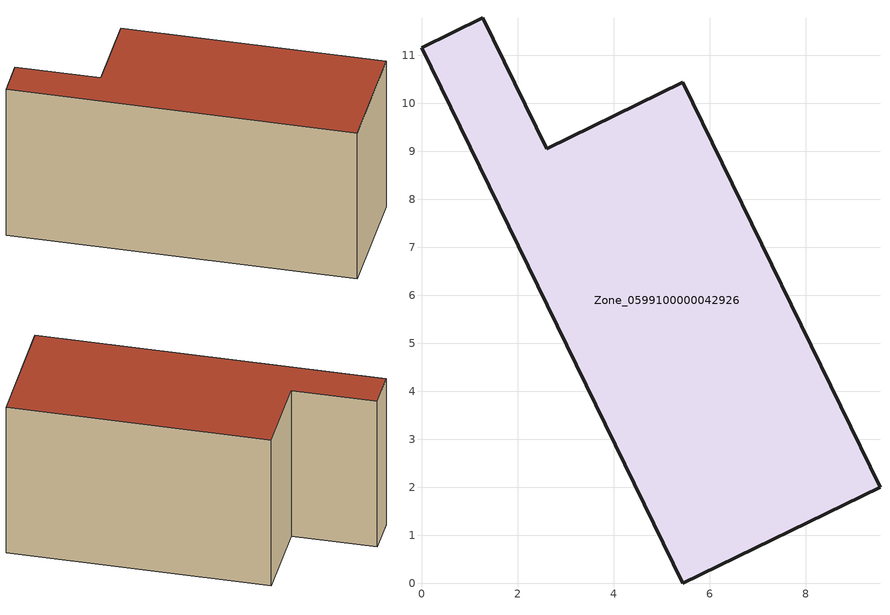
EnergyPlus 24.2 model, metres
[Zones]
Zone_0599100000042926
 floor ground (C_G): 5.44,0 0,11.15 1.28,11.78 2.61,9.05 5.44,10.43 9.55,2 z0
 wall outside (C_F): 0,11.15 5.44,0 9.55,2 5.44,10.43 2.61,9.05 1.28,11.78 0,11.15 z0:6.04
 roof outside (C_R): 5.44,10.43 2.61,9.05 1.28,11.78 0,11.15 5.44,0 9.55,2 z6.04
[BUILDING]
Pand.0599100000042926: North Axis=0; Terrain=City; Loads Convergence Tolerance Value=0.04; Temperature Convergence Tolerance Value=0.4; Solar Distribution=FullExterior; Maximum Number of Warmup Days=25; Minimum Number of Warmup Days=1
[Site:Location]
Rotterdam.The.Hague.AP_ZH_NLD Design_Conditions: Latitude=51.96; Longitude=4.45; Time Zone=1; Elevation=-4.5
[SITE:GROUNDTEMPERATURE:BUILDINGSURFACE]
18, 18, 18, 18, 18, 18, 18, 18, 18, 18, 18, 18
[MATERIAL] Thermal Absorptance=0.9; Solar Absorptance=0.7; Visible Absorptance=0.7
Name | Roughness | Thickness | Conductivity | Density | Specific Heat
G.TC.1946-1964 | MediumSmooth | 0.15 | 1 | 540 | 1210
F.TC.1946-1964 | Rough | 0.3 | 0.857143 | 1920 | 840
R.TC.1946-1964 | MediumRough | 0.2 | 0.235294 | 1500 | 1000
[CONSTRUCTION]
C_G: G.TC.1946-1964
C_F: F.TC.1946-1964
C_R: R.TC.1946-1964
[ZONE]
Zone_0599100000042926: Type=1; Multiplier=1; Ceiling Height=Autocalculate; Volume=Autocalculate; Floor Area=autocalculate; Part of Total Floor Area=Yes
[ZONEINFILTRATION:DESIGNFLOWRATE]
Infil_Zone_0599100000042926: Zone or ZoneList or Space or SpaceList=Zone_0599100000042926; Schedule=AlwaysOn; Design Flow Rate Calculation Method=Flow/Area; Flow Rate per Floor Area=0.003; Constant Term Coefficient=1; Temperature Term Coefficient=0; Velocity Term Coefficient=0; Velocity Squared Term Coefficient=0
[HVACTEMPLATE:ZONE:IDEALLOADSAIRSYSTEM]
Zone_0599100000042926: Maximum Heating Supply Air Temperature=50; Minimum Cooling Supply Air Temperature=13; Maximum Heating Supply Air Humidity Ratio=0.0156; Minimum Cooling Supply Air Humidity Ratio=0.0077; Heating Limit=NoLimit; Cooling Limit=NoLimit; Dehumidification Control Type=ConstantSensibleHeatRatio; Cooling Sensible Heat Ratio=0.7; Dehumidification Setpoint=60; Humidification Control Type=None; Humidification Setpoint=30; Outdoor Air Method=None; Outdoor Air Flow Rate per Person=0.00944; Outdoor Air Flow Rate per Zone Floor Area=0; Outdoor Air Flow Rate per Zone=0; Demand Controlled Ventilation Type=None; Outdoor Air Economizer Type=NoEconomizer; Heat Recovery Type=None; Sensible Heat Recovery Effectiveness=0.7; Latent Heat Recovery Effectiveness=0.65
[ZONECONTROL:THERMOSTAT]
ThermostatControl_Zone_0599100000042926: Zone or ZoneList=Zone_0599100000042926; Control Type Schedule=DualSetpointControlType; Control 1=Thermostat_Zone_0599100000042926; Temperature Difference Between Cutout And Setpoint=0
[THERMOSTATSETPOINT:DUALSETPOINT]
Thermostat_Zone_0599100000042926: Heating Setpoint Temperature Schedule=HeatingSetpoint_Zone_0599100000042926; Cooling Setpoint Temperature Schedule=CoolingSetpoint_Zone_0599100000042926
[SCHEDULE:COMPACT]
HeatingSetpoint_Zone_0599100000042926: Through: 12/31, For: AllDays, Until: 24:00, 21
CoolingSetpoint_Zone_0599100000042926: Through: 12/31, For: AllDays, Until: 24:00, 24
DualSetpointControlType: Through: 12/31, For: AllDays, Until: 24:00, 4
AlwaysOn: Through: 12/31, For: AllDays, Until: 24:00, 1
